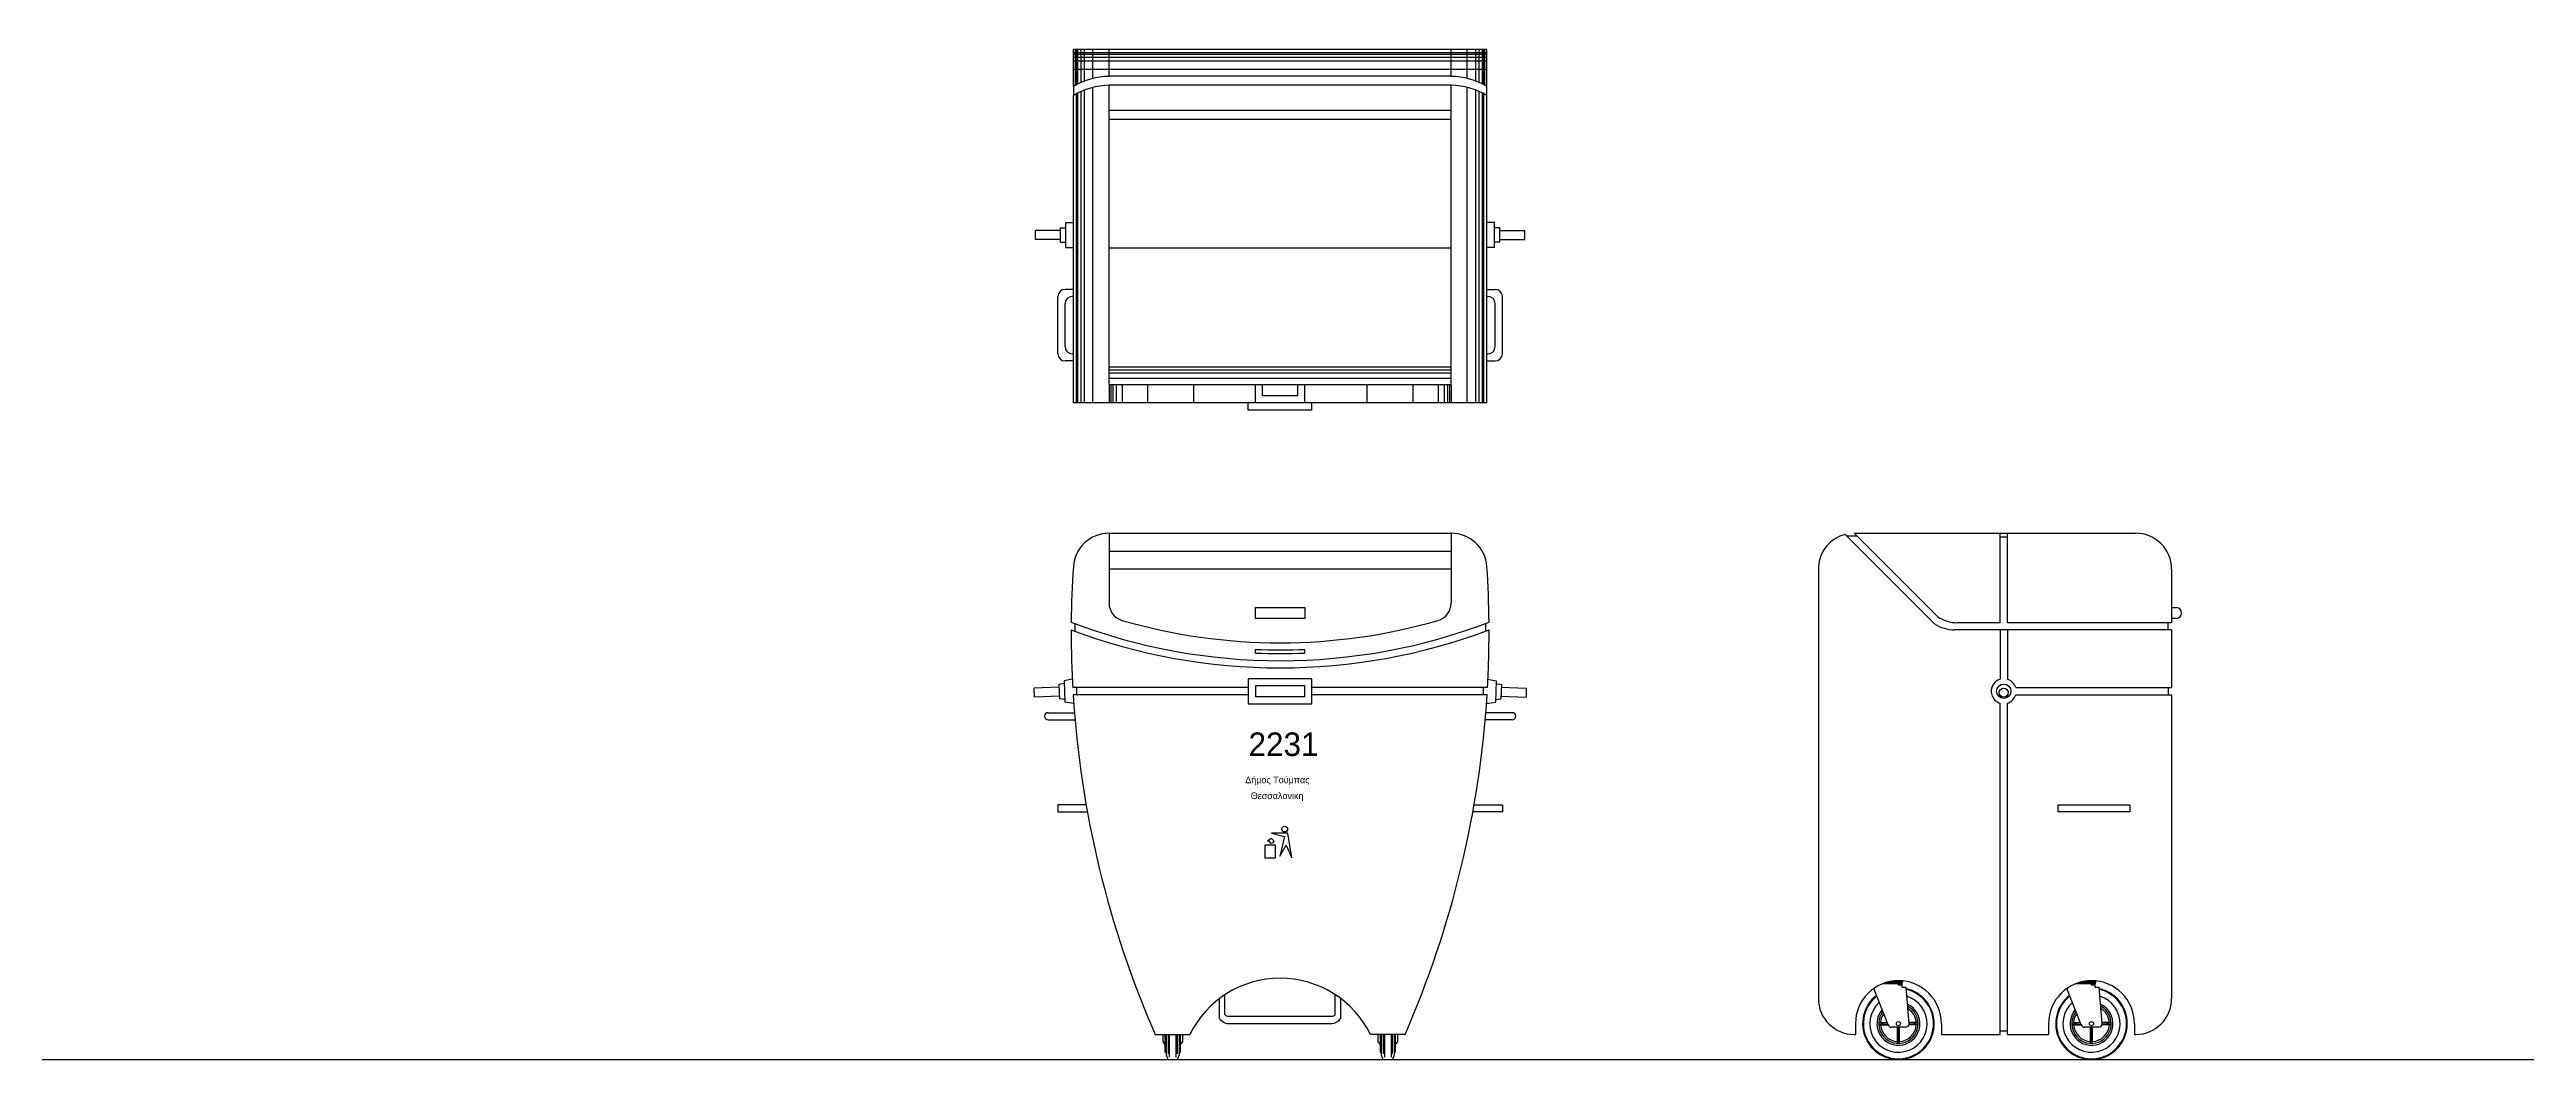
# Model space of a CAD drawing. Header units: millimetres. Extents: x 1077.9 to 1156.3, y 218.3 to 239.8.
# Drawn here: x 1092.29 to 1099.21, y 234.84 to 237.67 of the extents above; entities that cross this region are included whole.
import ezdxf

# ---------------------------------------------------------------- set-up
doc = ezdxf.new("R2010")
doc.units = ezdxf.units.MM
doc.styles.get("Standard").update_dxf_attribs({"font": 'isocpeur.ttf'})

msp = doc.modelspace()

# ---------------------------------------------------------------- linework, layer by layer
for p, q in [((1096.3098, 237.6651), (1095.1544, 237.6651)), ((1095.1544, 237.5619), (1095.1544, 237.6651)), ((1095.1544, 237.6564), (1096.3098, 237.6564)), ((1095.1544, 237.6526), (1096.3098, 237.6526)), ((1095.1544, 237.6436), (1096.3098, 237.6436)), ((1095.1544, 237.6337), (1096.3098, 237.6337)), ((1095.1603, 237.5653), (1095.1603, 237.6651)), ((1095.1632, 237.5668), (1095.1632, 237.6651)), ((1095.167, 237.5688), (1095.167, 237.6651)), ((1095.1759, 237.573), (1095.1759, 237.6651)), ((1095.1859, 237.5771), (1095.1859, 237.6651)), ((1095.2092, 237.5844), (1095.2092, 237.6651)), ((1095.2542, 237.5903), (1095.2542, 237.6651)), ((1096.21, 237.5903), (1096.21, 237.6651)), ((1096.2551, 237.5844), (1096.2551, 237.6651)), ((1096.2784, 237.5771), (1096.2784, 237.6651)), ((1096.2883, 237.573), (1096.2883, 237.6651)), ((1096.2973, 237.5688), (1096.2973, 237.6651)), ((1096.3011, 237.5668), (1096.3011, 237.6651)), ((1096.3039, 237.5653), (1096.3039, 237.6651)), ((1096.3098, 236.6781), (1096.3098, 237.6651)), ((1095.1544, 237.6104), (1096.3098, 237.6104)), ((1095.1544, 237.5619), (1095.1544, 237.5369)), ((1095.2092, 236.6781), (1095.2092, 237.5594)), ((1095.2542, 237.4946), (1095.2542, 237.5653)), ((1096.21, 237.4946), (1096.21, 237.5653)), ((1096.2551, 236.6781), (1096.2551, 237.5594)), ((1095.1544, 236.6781), (1095.1544, 237.5369)), ((1095.1632, 236.6781), (1095.1632, 237.5418)), ((1095.167, 236.6781), (1095.167, 237.5438)), ((1095.1759, 236.6781), (1095.1759, 237.548)), ((1095.1859, 236.6781), (1095.1859, 237.5521)), ((1096.2784, 236.6781), (1096.2784, 237.5521)), ((1096.2883, 236.6781), (1096.2883, 237.548)), ((1096.2973, 236.6781), (1096.2973, 237.5438)), ((1096.3011, 236.6781), (1096.3011, 237.5418)), ((1095.1114, 236.8152), (1095.1114, 236.9752)), ((1095.1544, 236.9952), (1095.1314, 236.9952)), ((1095.1314, 236.8352), (1095.1314, 236.9552)), ((1095.1544, 236.9752), (1095.1514, 236.9752)), ((1096.3098, 236.9952), (1096.3329, 236.9952)), ((1096.3098, 236.9752), (1096.3129, 236.9752)), ((1096.3329, 236.8352), (1096.3329, 236.9552)), ((1096.3529, 236.8152), (1096.3529, 236.9752)), ((1095.1544, 236.7952), (1095.1314, 236.7952)), ((1095.1544, 236.8152), (1095.1514, 236.8152)), ((1096.3098, 236.8152), (1096.3129, 236.8152)), ((1096.3098, 236.7952), (1096.3329, 236.7952)), ((1096.21, 236.7781), (1095.2542, 236.7781)), ((1096.21, 236.7698), (1095.2542, 236.7698)), ((1096.21, 236.761), (1095.2542, 236.761)), ((1096.21, 236.7458), (1095.2542, 236.7458)), ((1095.2542, 236.7281), (1095.2542, 236.6781)), ((1095.2588, 236.7281), (1095.2588, 236.6781)), ((1095.2646, 236.7281), (1095.2646, 236.6781)), ((1095.2738, 236.7281), (1095.2738, 236.6781)), ((1095.2905, 236.7281), (1095.2905, 236.6781)), ((1095.3612, 236.7281), (1095.3612, 236.6781)), ((1095.4901, 236.7281), (1095.4901, 236.6781)), ((1095.663, 236.6781), (1095.663, 236.7281)), ((1095.683, 236.6981), (1095.683, 236.7281)), ((1095.7812, 236.6981), (1095.7812, 236.7281)), ((1095.8012, 236.6781), (1095.8012, 236.7281)), ((1095.9742, 236.7281), (1095.9742, 236.6781)), ((1096.103, 236.7281), (1096.103, 236.6781)), ((1096.1738, 236.7281), (1096.1738, 236.6781)), ((1096.1905, 236.7281), (1096.1905, 236.6781)), ((1096.1997, 236.7281), (1096.1997, 236.6781)), ((1096.2054, 236.7281), (1096.2054, 236.6781)), ((1096.21, 236.7281), (1096.21, 236.6781)), ((1096.3098, 236.6781), (1095.1544, 236.6781)), ((1095.6431, 236.6581), (1095.6431, 236.6781)), ((1095.8211, 236.6581), (1095.6431, 236.6581)), ((1095.7812, 236.6981), (1095.683, 236.6981)), ((1095.8211, 236.6581), (1095.8211, 236.6781)), ((1095.2542, 236.3138), (1096.21, 236.3138)), ((1095.2542, 236.3138), (1095.2542, 236.1185)), ((1096.21, 236.3138), (1096.21, 236.1185)), ((1097.3105, 236.3107), (1097.5601, 236.0611)), ((1097.3355, 236.3138), (1098.1227, 236.3138)), ((1097.3355, 236.3138), (1097.5683, 236.081)), ((1097.7438, 236.0638), (1097.7438, 236.3138)), ((1097.7637, 236.0638), (1097.7637, 236.3138)), ((1095.2542, 236.2638), (1096.21, 236.2638)), ((1097.3147, 236.3065), (1097.3428, 236.3065)), ((1097.7438, 236.3038), (1097.7637, 236.3038)), ((1096.21, 236.2138), (1095.2542, 236.2138)), ((1097.2357, 236.2204), (1097.2357, 235.0138)), ((1098.2227, 236.2138), (1098.2227, 236.0638)), ((1095.663, 236.076), (1095.663, 236.106)), ((1095.663, 236.106), (1095.8012, 236.106)), ((1095.8012, 236.106), (1095.8012, 236.076)), ((1095.1586, 236.0615), (1095.1586, 236.0402)), ((1095.8012, 236.076), (1095.663, 236.076)), ((1095.735, 236.076), (1095.735, 236.076)), ((1096.3057, 236.0615), (1096.3057, 236.0402)), ((1098.2227, 236.0439), (1097.6161, 236.0439)), ((1097.7438, 236.0638), (1097.6243, 236.0638)), ((1097.7438, 236.0439), (1097.7438, 235.9062)), ((1098.2227, 236.0638), (1097.7637, 236.0638)), ((1097.7637, 236.0439), (1097.7637, 235.9062)), ((1098.2121, 236.0638), (1098.2121, 236.0439)), ((1098.2227, 236.0439), (1098.2227, 235.8826)), ((1095.663, 235.9793), (1095.663, 235.9893)), ((1095.8012, 235.9793), (1095.8012, 235.9893)), ((1095.129, 235.8942), (1095.1141, 235.8911)), ((1095.1515, 235.9061), (1095.1288, 235.9013)), ((1095.1288, 235.9013), (1095.1308, 235.8419)), ((1096.3128, 235.9061), (1096.3355, 235.9013)), ((1096.3355, 235.9013), (1096.3334, 235.8419)), ((1096.3352, 235.8942), (1096.3501, 235.8911)), ((1095.1144, 235.8838), (1095.0444, 235.8814)), ((1095.0444, 235.8814), (1095.0453, 235.8559)), ((1095.1153, 235.8583), (1095.0453, 235.8559)), ((1095.1141, 235.8911), (1095.1155, 235.8511)), ((1095.1306, 235.849), (1095.1155, 235.8511)), ((1095.1555, 235.8384), (1095.1308, 235.8419)), ((1095.6431, 235.8826), (1095.1527, 235.8826)), ((1095.6431, 235.8627), (1095.1539, 235.8627)), ((1095.1639, 235.8627), (1095.1639, 235.8826)), ((1096.3116, 235.8826), (1095.8211, 235.8826)), ((1096.3104, 235.8627), (1095.8211, 235.8627)), ((1096.3004, 235.8627), (1096.3004, 235.8826)), ((1096.3088, 235.8384), (1096.3334, 235.8419)), ((1096.3337, 235.849), (1096.3487, 235.8511)), ((1096.3501, 235.8911), (1096.3487, 235.8511)), ((1096.349, 235.8583), (1096.419, 235.8559)), ((1096.3499, 235.8838), (1096.4198, 235.8814)), ((1096.4198, 235.8814), (1096.419, 235.8559)), ((1097.7438, 234.9138), (1097.7438, 235.8391)), ((1097.7637, 234.9138), (1097.7637, 235.8391)), ((1097.7873, 235.8826), (1098.2229, 235.8826)), ((1097.7873, 235.8627), (1098.2229, 235.8627)), ((1098.2127, 235.8826), (1098.2127, 235.8627)), ((1098.2227, 235.8627), (1098.2227, 235.0138)), ((1095.084, 235.8126), (1095.1574, 235.8126)), ((1095.084, 235.7926), (1095.1591, 235.7926)), ((1096.3803, 235.7926), (1096.3052, 235.7926)), ((1096.3803, 235.8126), (1096.3069, 235.8126)), ((1097.4712, 235.0616), (1097.4712, 235.0633)), ((1097.472, 235.0608), (1097.472, 235.0632)), ((1098.0107, 235.0616), (1098.0107, 235.0633)), ((1098.0115, 235.0608), (1098.0115, 235.0632)), ((1095.5623, 234.9592), (1095.5623, 235.0136)), ((1095.5781, 234.9685), (1095.5781, 235.0248)), ((1095.8861, 234.9685), (1095.8861, 235.0248)), ((1095.902, 234.9592), (1095.902, 235.0136)), ((1097.4309, 234.9402), (1097.3906, 235.0422)), ((1097.47, 235.0554), (1097.4152, 235.0554)), ((1097.4586, 235.0588), (1097.4252, 235.0588)), ((1097.47, 235.06), (1097.4293, 235.06)), ((1097.47, 235.0608), (1097.4325, 235.0608)), ((1097.4712, 235.0616), (1097.4363, 235.0616)), ((1097.47, 235.06), (1097.47, 235.0608)), ((1097.47, 235.0608), (1097.472, 235.0608)), ((1097.47, 235.0454), (1097.47, 235.0554)), ((1097.47, 235.0454), (1097.4806, 235.0454)), ((1097.4894, 234.9438), (1097.4806, 235.0454)), ((1097.9704, 234.9402), (1097.9302, 235.0422)), ((1098.0095, 235.0554), (1097.9548, 235.0554)), ((1097.9981, 235.0588), (1097.9647, 235.0588)), ((1098.0095, 235.06), (1097.9688, 235.06)), ((1098.0095, 235.0608), (1097.972, 235.0608)), ((1098.0107, 235.0616), (1097.9758, 235.0616)), ((1098.0095, 235.06), (1098.0095, 235.0608)), ((1098.0095, 235.0608), (1098.0115, 235.0608)), ((1098.0095, 235.0454), (1098.0095, 235.0554)), ((1098.0095, 235.0454), (1098.0201, 235.0454)), ((1098.0289, 234.9438), (1098.0201, 235.0454)), ((1095.8771, 234.9638), (1095.5871, 234.9638)), ((1095.5932, 234.9439), (1095.8761, 234.9439)), ((1097.3394, 234.9438), (1097.3394, 234.9138)), ((1097.4045, 234.9468), (1097.4283, 234.9468)), ((1097.4045, 234.9458), (1097.4286, 234.9458)), ((1097.4045, 234.9418), (1097.4302, 234.9418)), ((1097.4045, 234.9408), (1097.4306, 234.9408)), ((1097.4794, 234.9338), (1097.4402, 234.9338)), ((1097.4564, 234.8889), (1097.4564, 234.9338)), ((1097.4574, 234.8889), (1097.4574, 234.9338)), ((1097.4614, 234.8889), (1097.4614, 234.9338)), ((1097.4624, 234.8889), (1097.4624, 234.9338)), ((1097.5144, 234.9408), (1097.489, 234.9408)), ((1097.5144, 234.9468), (1097.4892, 234.9468)), ((1097.5144, 234.9418), (1097.4892, 234.9418)), ((1097.5144, 234.9458), (1097.4893, 234.9458)), ((1097.5794, 234.9438), (1097.5794, 234.9138)), ((1097.8789, 234.9438), (1097.8789, 234.9138)), ((1097.944, 234.9468), (1097.9678, 234.9468)), ((1097.944, 234.9458), (1097.9682, 234.9458)), ((1097.944, 234.9418), (1097.9697, 234.9418)), ((1097.944, 234.9408), (1097.9701, 234.9408)), ((1098.0189, 234.9338), (1097.9797, 234.9338)), ((1097.9959, 234.8889), (1097.9959, 234.9338)), ((1097.9969, 234.8889), (1097.9969, 234.9338)), ((1098.0009, 234.8889), (1098.0009, 234.9338)), ((1098.0019, 234.8889), (1098.0019, 234.9338)), ((1098.0539, 234.9408), (1098.0285, 234.9408)), ((1098.0539, 234.9468), (1098.0287, 234.9468)), ((1098.0539, 234.9418), (1098.0287, 234.9418)), ((1098.0539, 234.9458), (1098.0288, 234.9458)), ((1098.1189, 234.9438), (1098.1189, 234.9138)), ((1095.3832, 234.9138), (1095.48, 234.9138)), ((1095.4041, 234.9138), (1095.4041, 234.8933)), ((1095.4041, 234.8933), (1095.4104, 234.8857)), ((1095.4104, 234.9138), (1095.4104, 234.8652)), ((1095.4104, 234.8652), (1095.4136, 234.8614)), ((1095.4136, 234.9138), (1095.4136, 234.8571)), ((1095.4136, 234.8571), (1095.4184, 234.8438)), ((1095.4191, 234.9138), (1095.4191, 234.86)), ((1095.4224, 234.9138), (1095.4224, 234.85)), ((1095.4408, 234.9138), (1095.4408, 234.85)), ((1095.4441, 234.9138), (1095.4441, 234.86)), ((1095.4496, 234.8571), (1095.4448, 234.8438)), ((1095.4496, 234.9138), (1095.4496, 234.8571)), ((1095.4528, 234.8652), (1095.4496, 234.8614)), ((1095.4528, 234.9138), (1095.4528, 234.8652)), ((1095.4591, 234.8933), (1095.4528, 234.8857)), ((1095.4591, 234.9138), (1095.4591, 234.8933)), ((1096.0811, 234.9138), (1095.9843, 234.9138)), ((1096.0051, 234.9138), (1096.0051, 234.8933)), ((1096.0051, 234.8933), (1096.0115, 234.8857)), ((1096.0115, 234.9138), (1096.0115, 234.8652)), ((1096.0115, 234.8652), (1096.0147, 234.8614)), ((1096.0147, 234.9138), (1096.0147, 234.8571)), ((1096.0147, 234.8571), (1096.0195, 234.8438)), ((1096.0202, 234.9138), (1096.0202, 234.86)), ((1096.0235, 234.9138), (1096.0235, 234.85)), ((1096.0419, 234.9138), (1096.0419, 234.85)), ((1096.0451, 234.9138), (1096.0451, 234.86)), ((1096.0507, 234.8571), (1096.0458, 234.8438)), ((1096.0507, 234.9138), (1096.0507, 234.8571)), ((1096.0538, 234.8652), (1096.0507, 234.8614)), ((1096.0538, 234.9138), (1096.0538, 234.8652)), ((1096.0602, 234.8933), (1096.0538, 234.8857)), ((1096.0602, 234.9138), (1096.0602, 234.8933)), ((1097.3357, 234.9138), (1097.3394, 234.9138)), ((1097.5794, 234.9138), (1097.7438, 234.9138)), ((1097.7438, 234.9238), (1097.7637, 234.9238)), ((1097.7637, 234.9138), (1097.8789, 234.9138)), ((1098.1189, 234.9138), (1098.1227, 234.9138)), ((1077.9084, 234.8438), (1106.6801, 234.8438))]:
    msp.add_line(p, q)
at = {"color": 1}
for p, q in [((1096.21, 237.5903), (1095.2542, 237.5903)), ((1096.21, 237.5653), (1095.2542, 237.5653)), ((1095.2542, 236.7281), (1095.2542, 237.4946)), ((1096.21, 237.4946), (1095.2542, 237.4946)), ((1096.21, 236.7281), (1096.21, 237.4946)), ((1096.21, 237.4696), (1095.2542, 237.4696)), ((1095.2542, 237.1114), (1096.21, 237.1114)), ((1096.21, 236.7281), (1095.2542, 236.7281))]:
    msp.add_line(p, q, dxfattribs=at)
at = {"color": 0}
for p, q in [((1095.1185, 237.1596), (1095.0488, 237.1596)), ((1095.0488, 237.1346), (1095.0488, 237.1596)), ((1095.1185, 237.1271), (1095.1185, 237.1671)), ((1095.1185, 237.1671), (1095.1332, 237.1671)), ((1095.1332, 237.1121), (1095.1332, 237.1821)), ((1095.1332, 237.1821), (1095.1544, 237.1821)), ((1095.1544, 237.1121), (1095.1544, 237.1821)), ((1096.3311, 237.1821), (1096.3098, 237.1821)), ((1096.3098, 237.1121), (1096.3098, 237.1821)), ((1096.3311, 237.1121), (1096.3311, 237.1821)), ((1096.3457, 237.1671), (1096.3311, 237.1671)), ((1096.3457, 237.1271), (1096.3457, 237.1671)), ((1096.3457, 237.1596), (1096.4154, 237.1596)), ((1096.4154, 237.1346), (1096.4154, 237.1596)), ((1095.1185, 237.1346), (1095.0488, 237.1346)), ((1095.1185, 237.1271), (1095.1332, 237.1271)), ((1095.1332, 237.1121), (1095.1544, 237.1121)), ((1096.3311, 237.1121), (1096.3098, 237.1121)), ((1096.3457, 237.1271), (1096.3311, 237.1271)), ((1096.3457, 237.1346), (1096.4154, 237.1346))]:
    msp.add_line(p, q, dxfattribs=at)
for points in [[(1098.2227, 236.106), (1098.2357, 236.106)], [(1098.2357, 236.076), (1098.2357, 236.076), (1098.2227, 236.076)], [(1095.8211, 235.8627), (1095.8211, 235.9075), (1095.6431, 235.9075), (1095.6431, 235.8627)], [(1095.6431, 235.8627), (1095.6431, 235.8377), (1095.8211, 235.8377), (1095.8211, 235.8627)], [(1095.1902, 235.5551), (1095.1114, 235.5551), (1095.1114, 235.5352), (1095.1937, 235.5352)], [(1096.2741, 235.5551), (1096.3529, 235.5551), (1096.3529, 235.5352), (1096.2706, 235.5352)], [(1095.6967, 235.4546), (1095.7067, 235.4621), (1095.7144, 235.4547), (1095.7129, 235.4491), (1095.7058, 235.4472), (1095.702, 235.4525), (1095.6967, 235.4546)], [(1095.7534, 235.4756), (1095.708, 235.4756), (1095.7443, 235.4664), (1095.7312, 235.4119), (1095.7489, 235.4427), (1095.7645, 235.4069), (1095.7534, 235.4756)]]:
    msp.add_lwpolyline(points)
for points in [[(1095.663, 235.8576), (1095.8012, 235.8576), (1095.8012, 235.8876), (1095.663, 235.8876)], [(1098.1056, 235.5352), (1097.9056, 235.5352), (1097.9056, 235.5551), (1098.1056, 235.5551)], [(1095.6899, 235.4436), (1095.718, 235.4436), (1095.718, 235.4065), (1095.6899, 235.4065)], [(1097.4586, 235.06), (1097.4691, 235.06), (1097.4691, 235.0554), (1097.4586, 235.0554)], [(1097.4594, 235.0554), (1097.4682, 235.0554), (1097.4682, 235.0516), (1097.4594, 235.0516)], [(1097.9981, 235.06), (1098.0086, 235.06), (1098.0086, 235.0554), (1097.9981, 235.0554)], [(1097.9989, 235.0554), (1098.0078, 235.0554), (1098.0078, 235.0516), (1097.9989, 235.0516)], [(1097.4157, 234.9458), (1097.4157, 234.9418), (1097.4129, 234.9418), (1097.4129, 234.9458)], [(1097.5032, 234.9458), (1097.5032, 234.9418), (1097.506, 234.9418), (1097.506, 234.9458)], [(1097.9552, 234.9458), (1097.9552, 234.9418), (1097.9524, 234.9418), (1097.9524, 234.9458)], [(1098.0427, 234.9458), (1098.0427, 234.9418), (1098.0455, 234.9418), (1098.0455, 234.9458)], [(1097.4574, 234.9001), (1097.4614, 234.9001), (1097.4614, 234.8973), (1097.4574, 234.8973)], [(1097.9969, 234.9001), (1098.0009, 234.9001), (1098.0009, 234.8973), (1097.9969, 234.8973)]]:
    msp.add_lwpolyline(points, close=True)
for centre, radius in [((1097.7537, 235.8726), 0.02), ((1097.7537, 235.8688), 0.0126), ((1095.7451, 235.4874), 0.00798), ((1097.4594, 234.9438), 0.00566), ((1097.9989, 234.9438), 0.00566)]:
    msp.add_circle(centre, radius)
at = {"color": 1}
for centre, start, end in [((1095.2583, 237.3863), 91.1481, 120.60733), ((1095.2583, 237.3613), 91.1481, 120.60733), ((1096.206, 237.3863), 59.39267, 88.8519), ((1096.206, 237.3613), 59.39267, 88.8519)]:
    msp.add_arc(centre, 0.204, start, end, dxfattribs=at)
for centre, radius, start, end in [((1095.1314, 236.9752), 0.02, 90, 180), ((1095.1514, 236.9552), 0.02, 90, 180), ((1096.3129, 236.9552), 0.02, 0, 90), ((1096.3329, 236.9752), 0.02, 0, 90), ((1095.1314, 236.8152), 0.02, 180, 270), ((1095.1514, 236.8352), 0.02, 180, 270), ((1096.3129, 236.8352), 0.02, 270, 0), ((1096.3329, 236.8152), 0.02, 270, 0), ((1095.2542, 236.2138), 0.1, 90, 176.25158), ((1096.21, 236.2138), 0.1, 3.74842, 90), ((1097.3355, 236.2138), 0.1, 104.45931, 176.25158), ((1098.1227, 236.2138), 0.1, 360, 90), ((1097.9527, 236.037), 2.8043, 176.25158, 179.42313), ((1093.5115, 236.037), 2.8043, 0.57687, 3.74842), ((1095.3042, 236.1185), 0.05, 180, 253.84405), ((1096.16, 236.1185), 0.05, 286.15595, 0), ((1098.2357, 236.091), 0.015, 270, 90), ((1097.9527, 236.037), 2.8043, 179.85906, 183.1577), ((1095.7321, 237.5956), 1.6578, 249.38569, 290.61431), ((1095.7321, 237.5956), 1.6378, 249.12728, 290.87272), ((1095.7321, 237.5956), 1.5878, 253.84405, 286.15595), ((1093.5115, 236.037), 2.8043, 356.8423, 0.14094), ((1097.6161, 236.1439), 0.1, 235.95547, 270), ((1097.6243, 236.1638), 0.1, 235.95547, 270), ((1095.7321, 237.5956), 1.6078, 267.53656, 272.46344), ((1095.7321, 237.5956), 1.6178, 267.5518, 272.4482), ((1097.7537, 235.8726), 0.035, 106.51246, 196.51246), ((1097.7537, 235.8726), 0.035, 16.51246, 73.48754), ((1097.9527, 236.037), 2.8043, 183.5649, 203.6115), ((1093.5115, 236.037), 2.8043, 336.3885, 356.4351), ((1097.7537, 235.8726), 0.035, 196.51246, 253.48754), ((1097.7537, 235.8726), 0.035, 286.51246, 343.48754), ((1095.084, 235.8026), 0.00998, 90, 270), ((1096.3803, 235.8026), 0.00998, 270, 90), ((1095.7321, 234.7896), 0.2811, 26.22443, 153.77557), ((1097.4594, 234.9438), 0.12, 0, 180), ((1097.9989, 234.9438), 0.12, 0, 180), ((1097.3357, 235.0138), 0.1, 180, 270), ((1097.4594, 234.9438), 0.1, 127.73679, 77.61095), ((1097.4594, 234.9438), 0.098, 128.07689, 77.24439), ((1097.4594, 234.9438), 0.08, 131.94819, 73.06386), ((1097.4594, 234.9438), 0.06, 139.24951, 65.1258), ((1097.9989, 234.9438), 0.1, 127.73679, 77.61095), ((1097.9989, 234.9438), 0.098, 128.07689, 77.24439), ((1097.9989, 234.9438), 0.08, 131.94819, 73.06386), ((1097.9989, 234.9438), 0.06, 139.24951, 65.1258), ((1098.1227, 235.0138), 0.1, 270, 0), ((1095.5907, 234.9776), 0.0338, 212.81772, 274.33657), ((1095.5891, 234.9785), 0.0148, 222.46717, 262.52224), ((1095.8736, 234.9776), 0.0338, 274.33657, 327.18228), ((1095.8752, 234.9785), 0.0148, 277.47776, 317.53283), ((1097.4594, 234.9438), 0.055, 142.02244, 62.08605), ((1097.4594, 234.9438), 0.05, 145.45879, 176.56019), ((1097.4594, 234.9438), 0.05, 183.43981, 266.56019), ((1097.4402, 234.9438), 0.01, 201.53251, 270), ((1097.4594, 234.9438), 0.05, 273.43981, 356.56019), ((1097.4794, 234.9438), 0.01, 270, 0), ((1097.4594, 234.9438), 0.05, 3.43981, 58.29345), ((1097.9989, 234.9438), 0.055, 142.02244, 62.08605), ((1097.9989, 234.9438), 0.05, 145.45879, 176.56019), ((1097.9989, 234.9438), 0.05, 183.43981, 266.56019), ((1097.9797, 234.9438), 0.01, 201.53251, 270), ((1097.9989, 234.9438), 0.05, 273.43981, 356.56019), ((1098.0189, 234.9438), 0.01, 270, 0), ((1097.9989, 234.9438), 0.05, 3.43981, 58.29345)]:
    msp.add_arc(centre, radius, start, end)

# ---------------------------------------------------------------- texts
at = {"attachment_point": 1}
for s, insert, char_height, width in [('{\\fCentury Gothic|b0|i0|c161|p34;2231}', (1095.6439, 235.7573), 0.065625, 0.009299), ('{\\fCentury Gothic|b0|i0|c161|p34;Δήμος Τούμπας}', (1095.6347, 235.6343), 0.01875, 0.357183), ('{\\fCentury Gothic|b0|i0|c161|p34;Θεσσαλονικη}', (1095.65, 235.5899), 0.01875, 0.002657)]:
    msp.add_mtext(s, dxfattribs=dict(at, insert=insert, char_height=char_height, width=width))

doc.saveas('drawing.dxf')
